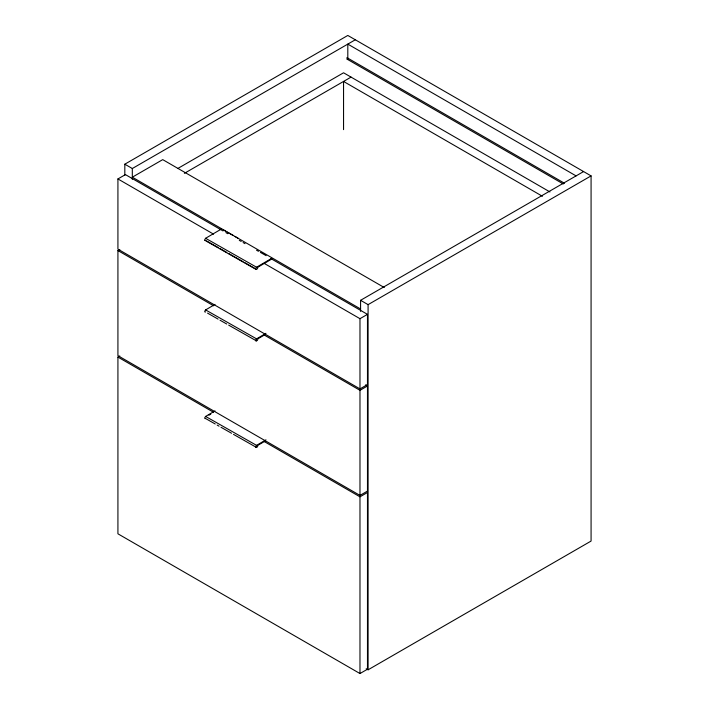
<?xml version="1.0" encoding="UTF-8"?>
<svg xmlns="http://www.w3.org/2000/svg" width="709" height="709" viewBox="0 0 709 709"><rect width="100%" height="100%" fill="white"/><g stroke="black" fill="none" stroke-linecap="round" stroke-linejoin="round"><path stroke-width="1.06" d="M221.607 228.892L205.61 238.286L204.759 239.571A1.321 0.753 -60.4 0 0 204.848 240.316L256.117 269.447L257.34 268.871L258.041 267.098L271.928 258.953M271.609 258.386L256.561 267.222L255.701 268.507A1.321 0.753 -60.4 0 0 255.789 269.252L255.931 269.393M215.022 304.391L205.61 309.913L204.759 311.198A1.321 0.753 -60.4 0 0 204.848 311.942L205.61 312.022M265.964 333.327L256.561 338.858L255.701 340.134A1.321 0.753 -60.4 0 0 255.789 340.887L257.34 340.497L258.041 338.734L265.45 334.382M215.022 410.901L205.61 416.422L204.759 417.707A1.321 0.753 -60.4 0 0 204.848 418.452L205.167 418.647M265.964 439.837L256.561 445.358L255.701 446.643A1.321 0.753 -60.4 0 0 255.789 447.388L257.34 447.007L258.041 445.234L265.45 440.892M208.951 415.208L210.795 414.127M124.819 175.256L124.819 164.196L347.809 35.45L591.076 175.894L591.076 541.064L368.086 669.801L366.207 668.72M124.819 164.196L132.317 168.52L355.306 39.784M270.847 258.563L367.475 314.353L367.475 384.579L359.977 388.904L117.924 249.16L117.924 178.943L125.431 174.609L223.016 230.948M177.826 168.467L343.555 72.788L549.945 191.944M184.367 173.35L351.052 77.113M365.56 384.881L367.475 385.98L367.475 491.08L359.977 495.414L117.924 355.67L117.924 250.569L119.803 249.488M264.306 441.583L359.977 496.823L367.475 492.489L367.475 669.216L359.977 673.55L117.924 533.806L117.924 357.079L119.803 355.989M360.58 311.375L360.58 300.306L583.569 171.569M360.58 300.306L368.086 304.64L591.076 175.894M264.306 263.447L359.977 318.687L367.475 314.353M264.306 335.073L359.977 390.313L367.475 385.98M205.61 240.395L204.99 240.448M223.53 229.982L225.453 231.081M227.376 232.171L233.137 235.45M235.06 236.54L237.949 238.18M256.543 250.215L258.466 251.305M260.389 252.395L266.159 255.674M205.61 238.286L256.561 267.222M206.567 240.936L218.106 247.494M220.029 248.584L226.756 252.404M228.679 253.494L243.098 261.692M245.022 262.782L255.594 268.791M205.61 309.913L256.561 338.858M207.533 313.112L218.106 319.121M220.029 320.211L226.756 324.031M228.679 325.13L256.561 340.958M205.61 416.422L256.561 445.358M205.61 418.532L215.226 423.991M217.149 425.081L219.063 426.171M220.986 427.261L231.568 433.27M233.483 434.36L256.561 447.468M576.071 175.894L347.809 44.109L347.809 59.476M346.887 57.624L564.532 183.276M346.63 58.882L563.309 183.977M542.447 196.278L343.555 81.446L343.555 129.641M384.278 287.535L162.724 159.631L132.317 177.188L360.58 308.973M225.879 232.605L227.793 233.713M239.279 240.342L241.193 241.441M243.098 242.549L245.013 243.657M117.924 178.943L213.595 234.174M117.924 250.569L213.595 305.801M117.924 357.079L213.595 412.31M368.086 304.64L368.086 669.801M359.977 318.687L359.977 388.904M359.977 390.313L359.977 495.414M359.977 496.823L359.977 673.55M132.317 168.52L132.317 179.35"/></g></svg>
